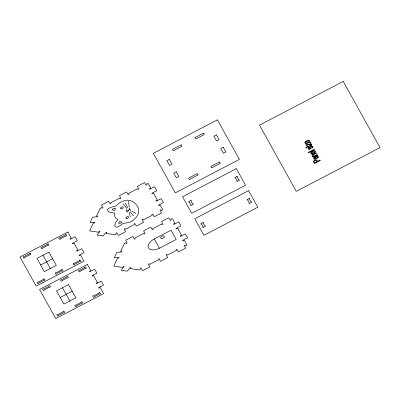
<?xml version="1.0" encoding="UTF-8"?>
<svg xmlns="http://www.w3.org/2000/svg" width="400" height="400" viewBox="0 0 400 400"><rect width="100%" height="100%" fill="white"/><g stroke="black" fill="none" stroke-linecap="round" stroke-linejoin="round"><path stroke-width="0.6" d="M119.055 221.85L118.785 223.51L119.2 223.605A4.92 2.76 -26.9 0 0 121.79 222.4L121.03 221.775L119.24 221.615M128.485 210.265L127.295 212.09L126.505 210.755A3.8 2.13 -26.9 0 1 126.405 210.49L126.38 210.385A3.475 1.95 -26.9 0 0 126.285 210.155A6.415 3.595 -26.9 0 1 128.42 210.1M132.73 220.675L134.49 219.15A15.5 8.69 -26.9 0 0 138.285 213.66C140.6 207.055 134.065 200.505 127.67 200.18A7.93 4.445 -26.9 0 0 125.85 200.33L122.755 201.255A10.445 5.855 -26.9 0 0 120.47 202.385L117.835 204.295L116.405 205.91C115.01 206.255 103.39 208.49 108.735 211.785A24.125 13.525 -26.9 0 0 114.45 213.015L114.36 214.07A17.665 9.905 -26.9 0 0 116.93 219.08L117.84 219.625C116.42 221.535 113.735 224.19 115.28 226.69A4.315 2.42 -26.9 0 0 115.545 226.92L116.795 227.18A1.95 1.095 -26.9 0 0 117.105 227.12L117.94 226.805A7.28 4.08 -26.9 0 0 118.45 226.55A13.835 7.755 -26.9 0 0 122.675 223.72L130.81 221.9M306.655 140.82L305.745 141.395A2.17 1.215 -26.9 0 0 305.155 141.995M128.525 210.16L129.765 209.515A1.205 0.675 -26.9 0 1 130.33 209.745A1.575 0.885 -26.9 0 1 130.32 210.62M40.645 264.99L52.61 258.745M154.275 238.955L171.025 230.21L176.17 239.48L159.42 248.225A9.45 5.295 -26.9 0 1 148.475 247.965A9.45 5.295 -26.9 0 1 154.275 238.955L159.42 248.225M315.655 157.03L315.925 156.89A2.125 1.195 -26.9 0 1 316.695 156.56C318.925 156.31 316.905 158.81 316.325 157.575A6.745 3.78 -26.9 0 0 315.67 157.02M60.22 297.465L72.18 291.215M306.665 140.82L307.845 142.51L308.975 141.215L308.56 140.76L307.675 140.85L307.535 140.38M312.755 153.965L313.505 153.67A4.465 2.505 -26.9 0 0 313.9 153.465L314.57 153.04A2.145 1.205 -26.9 0 0 315.485 151.49M313.03 156.45L313.335 156.43L312.72 156.755L312.92 157.12L317.25 154.855L317.025 154.45C312.865 158.135 310.89 154.465 316.395 153.315L316.17 152.91L313.27 154.425A3.69 2.07 -26.9 0 0 312.765 154.715M131.795 211.185L136.09 213.405M115.09 208.28L114.885 208.175A0.76 0.425 -26.9 0 0 114.66 208.16M309.255 147.695L308.935 147.35L308.395 147.78A1.05 0.59 -26.9 0 0 308.255 147.96L308.13 148.29A2.205 1.235 -26.9 0 0 308.12 148.505L308.25 148.935A2.545 1.425 -26.9 0 0 308.62 149.29L308.89 149.385A1.29 0.725 -26.9 0 0 310.58 148.715A1.155 0.645 -26.9 0 0 310.72 148.48L311.08 146.655A0.645 0.36 -26.9 0 1 311.415 146.52L312 146.64L312.195 147.23A0.98 0.55 -26.9 0 1 311.99 147.57L311.575 147.905L311.91 148.245A1.825 1.025 -26.9 0 0 312.945 146.99M312.275 156.155L312.37 156.255A1.695 0.95 -26.9 0 0 313.03 156.455M315.76 157.95L315.865 158.07A3.98 2.23 -26.9 0 0 316.065 158.245C317.635 159.245 319.77 156.215 317.275 156.145A1.785 1 -26.9 0 0 317.77 155.785L317.53 155.36A1.81 1.015 -26.9 0 1 316.99 155.78L316.945 155.81A8.325 4.67 -26.9 0 1 316.535 156.035L314.58 157.065A3.59 2.015 -26.9 0 0 314.105 157.34C312.205 158.285 315.425 160.475 315.5 158.665M130.28 211.875L133.46 215.805M123.01 203.69L126.655 208.37M306.485 141.465L307.23 142.8A1.42 0.795 -26.9 0 1 305.78 142.98A1.42 0.795 -26.9 0 1 305.67 142.04M62.525 287.72L69.875 300.96M42.955 255.25L50.305 268.49M125.275 202.87L127.715 207.93M313.38 150.905C313.3 151.715 315.12 150.8 314.78 152.005C313.385 154.76 313.31 149.6 311.59 151.925A2.17 1.215 -26.9 0 0 311 152.52A2.13 1.195 -26.9 0 0 310.82 153.555A2.845 1.595 -26.9 0 0 310.925 153.735A2.2 1.23 -26.9 0 0 312.755 153.98M315.465 151.5L315.425 151.365A2.295 1.285 -26.9 0 0 313.385 150.825M309.62 140.97L309.58 140.835A2.295 1.285 -26.9 0 0 307.54 140.3M129.28 212.5L130.35 217.095M128.51 201.48L129.305 207.295M312.875 147.01L312.835 146.725A3.86 2.165 -26.9 0 0 312.715 146.46L311.345 146.05L310.02 147.11A6.205 3.48 -26.9 0 0 310 147.5L310.025 148.295A2.255 1.265 -26.9 0 1 310.02 148.39A0.765 0.43 -26.9 0 1 309.92 148.63A0.535 0.3 -26.9 0 1 309.225 148.9M305.73 142.04A1.78 1 -26.9 0 1 306.49 141.475M305.15 141.995A2.13 1.195 -26.9 0 0 304.975 143.03A2.845 1.595 -26.9 0 0 305.08 143.205A2.2 1.23 -26.9 0 0 306.91 143.455L307.66 143.14A4.465 2.505 -26.9 0 0 308.055 142.94L308.725 142.515A2.145 1.205 -26.9 0 0 309.64 140.965M309.2 148.925A1.56 0.875 -26.9 0 1 308.86 148.545M308.82 148.56A1.07 0.6 -26.9 0 1 309.2 147.66M311.515 152.565A1.42 0.795 -26.9 0 0 311.625 153.505A1.42 0.795 -26.9 0 0 313.065 153.315L312.33 151.99A1.78 1 -26.9 0 0 311.575 152.565M312.29 156.145A1.69 0.95 -26.9 0 1 312.7 154.685M315.49 158.735A1.505 0.845 -26.9 0 1 314.305 157.875A1.025 0.575 -26.9 0 1 314.89 157.45M315.095 157.32A8.585 4.815 -26.9 0 1 315.715 157.935M313.39 161.83A2 1.12 -26.9 0 1 314.215 160.435A2 1.12 -26.9 0 1 316.135 159.77L316.945 160.07L317.685 161.29L320.115 160.02L320.36 160.455L314.38 163.58L313.645 162.25A5.965 3.345 -26.9 0 1 313.46 161.8M132.71 220.665A6.675 3.74 -26.9 0 1 130.83 221.93M114.35 210.325A5.26 2.95 -26.9 0 1 112.195 209.575A4.675 2.62 -26.9 0 1 114.01 208.38A1.455 0.815 -26.9 0 1 114.665 208.145M115.095 208.28A1.68 0.94 -26.9 0 1 115.245 208.53A2.83 1.585 -26.9 0 1 114.53 210.29M129.045 208.56A1.42 0.795 -26.9 0 1 129.765 209.515M100.205 208.275L96.52 216.145L97.43 216.065A0.54 0.305 -26.9 0 1 97.765 216.38A0.54 0.305 -26.9 0 1 97.1 216.79L92.645 217.175L90.105 222.6L94.545 222.215A0.54 0.305 -26.9 0 1 94.88 222.53A0.54 0.305 -26.9 0 1 94.22 222.94L93.295 223.02L89.61 230.885L98.41 232.23L99 231.515A0.54 0.305 -26.9 0 1 99.7 231.22A0.54 0.305 -26.9 0 1 99.81 231.64L97.01 235.045L103.085 235.975L105.87 232.58A0.54 0.305 -26.9 0 1 106.585 232.27A0.54 0.305 -26.9 0 1 106.67 232.715L106.105 233.405L114.905 234.755L116.34 234.005L116.045 233.475A0.54 0.305 -26.9 0 1 116.38 232.96A0.54 0.305 -26.9 0 1 117.005 232.975L118.4 235.49L125.58 231.74L124.18 229.225A0.54 0.305 -26.9 0 1 124.515 228.71A0.54 0.305 -26.9 0 1 125.14 228.725L125.43 229.255L134.285 224.635L134 224.115A0.54 0.305 -26.9 0 1 134.325 223.59A0.54 0.305 -26.9 0 1 134.955 223.615L136.345 226.12L143.52 222.37L142.135 219.87A0.54 0.305 -26.9 0 1 142.455 219.34A0.54 0.305 -26.9 0 1 143.09 219.37L143.375 219.885L152.23 215.265L151.935 214.735A0.54 0.305 -26.9 0 1 152.265 214.22A0.54 0.305 -26.9 0 1 152.895 214.235L154.29 216.75L161.465 213L160.07 210.485A0.54 0.305 -26.9 0 1 160.4 209.97A0.54 0.305 -26.9 0 1 161.03 209.985L161.32 210.515L162.755 209.765L160.11 205L159.175 205.49A0.54 0.305 -26.9 0 1 158.53 205.49A0.54 0.305 -26.9 0 1 158.86 204.97L163.405 202.595L161.2 198.625L156.655 201A0.54 0.305 -26.9 0 1 156.03 200.985A0.54 0.305 -26.9 0 1 156.36 200.47L157.32 199.97L153.495 193.085L152.54 193.585A0.54 0.305 -26.9 0 1 151.915 193.57A0.54 0.305 -26.9 0 1 152.245 193.055L156.79 190.68L154.585 186.71L150.06 189.075A0.54 0.305 -26.9 0 1 149.42 189.075A0.54 0.305 -26.9 0 1 149.745 188.555L150.705 188.055L148.055 183.29L146.62 184.04L146.915 184.57A0.54 0.305 -26.9 0 1 146.585 185.085A0.54 0.305 -26.9 0 1 145.96 185.07L144.56 182.555L137.385 186.3L138.78 188.815A0.54 0.305 -26.9 0 1 138.45 189.33A0.54 0.305 -26.9 0 1 137.825 189.315L137.53 188.785L128.675 193.41L128.965 193.925A0.54 0.305 -26.9 0 1 128.64 194.455A0.54 0.305 -26.9 0 1 128.005 194.425L126.615 191.925L119.44 195.67L120.83 198.175A0.54 0.305 -26.9 0 1 120.505 198.7A0.54 0.305 -26.9 0 1 119.87 198.675L119.585 198.155L110.73 202.78L111.025 203.31A0.54 0.305 -26.9 0 1 110.695 203.825A0.54 0.305 -26.9 0 1 110.07 203.81L108.67 201.295L101.495 205.04L102.89 207.555A0.54 0.305 -26.9 0 1 102.56 208.07A0.54 0.305 -26.9 0 1 101.935 208.055L101.64 207.525L100.205 208.275M124.375 243.47L120.69 251.34L121.6 251.26A0.54 0.305 -26.9 0 1 121.935 251.575A0.54 0.305 -26.9 0 1 121.27 251.985L116.815 252.37L114.275 257.795L118.715 257.41A0.54 0.305 -26.9 0 1 119.05 257.725A0.54 0.305 -26.9 0 1 118.39 258.135L117.465 258.21L113.78 266.08L122.58 267.425L123.17 266.71A0.54 0.305 -26.9 0 1 123.87 266.41A0.54 0.305 -26.9 0 1 123.98 266.83L121.18 270.24L127.255 271.17L130.04 267.775A0.54 0.305 -26.9 0 1 130.755 267.465A0.54 0.305 -26.9 0 1 130.84 267.905L130.275 268.6L139.075 269.95L140.51 269.2L140.215 268.67A0.54 0.305 -26.9 0 1 140.55 268.155A0.54 0.305 -26.9 0 1 141.175 268.17L142.57 270.685L149.75 266.935L148.35 264.42A0.54 0.305 -26.9 0 1 148.68 263.905A0.54 0.305 -26.9 0 1 149.31 263.92L149.6 264.45L158.455 259.83L158.17 259.31A0.54 0.305 -26.9 0 1 158.49 258.785A0.54 0.305 -26.9 0 1 159.125 258.81L160.515 261.315L167.69 257.565L166.305 255.06A0.54 0.305 -26.9 0 1 166.625 254.535A0.54 0.305 -26.9 0 1 167.26 254.565L167.545 255.08L176.4 250.46L176.105 249.93A0.54 0.305 -26.9 0 1 176.435 249.415A0.54 0.305 -26.9 0 1 177.065 249.43L178.46 251.945L185.635 248.195L184.24 245.68A0.54 0.305 -26.9 0 1 184.57 245.165A0.54 0.305 -26.9 0 1 185.2 245.18L185.49 245.71L186.925 244.96L184.28 240.195L183.345 240.685A0.54 0.305 -26.9 0 1 182.7 240.685A0.54 0.305 -26.9 0 1 183.03 240.165L187.575 237.79L185.37 233.82L180.825 236.195A0.54 0.305 -26.9 0 1 180.2 236.18A0.54 0.305 -26.9 0 1 180.53 235.665L181.49 235.165L177.665 228.28L176.71 228.78A0.54 0.305 -26.9 0 1 176.085 228.765A0.54 0.305 -26.9 0 1 176.415 228.25L180.96 225.875L178.755 221.905L174.23 224.265A0.54 0.305 -26.9 0 1 173.585 224.27A0.54 0.305 -26.9 0 1 173.915 223.75L174.875 223.25L172.225 218.485L170.79 219.235L171.085 219.76A0.54 0.305 -26.9 0 1 170.755 220.275A0.54 0.305 -26.9 0 1 170.13 220.26L168.73 217.745L161.555 221.495L162.95 224.01A0.54 0.305 -26.9 0 1 162.62 224.525A0.54 0.305 -26.9 0 1 161.995 224.51L161.7 223.98L152.845 228.605L153.135 229.12A0.54 0.305 -26.9 0 1 152.81 229.645A0.54 0.305 -26.9 0 1 152.175 229.62L150.785 227.115L143.61 230.865L145 233.37A0.54 0.305 -26.9 0 1 144.675 233.895A0.54 0.305 -26.9 0 1 144.04 233.87L143.755 233.35L134.9 237.975L135.195 238.505A0.54 0.305 -26.9 0 1 134.865 239.02A0.54 0.305 -26.9 0 1 134.24 239.005L132.84 236.49L125.665 240.235L127.06 242.75A0.54 0.305 -26.9 0 1 126.73 243.265A0.54 0.305 -26.9 0 1 126.105 243.25L125.81 242.72L124.375 243.47M217.43 119.84L153.345 153.305L175.31 192.865L239.395 159.4L217.43 119.84M181.115 144.85L172.5 149.35L173.27 150.74L181.885 146.24L181.115 144.85M203.485 133.17L194.87 137.67L195.64 139.06L204.255 134.56L203.485 133.17M169.36 159.4L166.85 160.71L169.495 165.48L172.005 164.165L169.36 159.4M216.375 134.85L213.865 136.16L216.51 140.925L219.02 139.615L216.375 134.85M343.25 81.415L259.505 125.145L296.26 191.335L380 147.605L343.25 81.415M176.23 171.78L173.72 173.09L176.365 177.855L178.88 176.545L176.23 171.78M223.25 147.225L220.735 148.54L223.38 153.305L225.895 151.995L223.25 147.225M67.855 232L20 256.99L36.17 286.115L84.025 261.125L80.64 255.035L79.705 255.525A0.54 0.305 -26.9 0 1 79.065 255.525A0.54 0.305 -26.9 0 1 79.39 255.005L83.935 252.635L81.73 248.66L77.205 251.025A0.54 0.305 -26.9 0 1 76.565 251.025A0.54 0.305 -26.9 0 1 76.89 250.505L77.85 250.005L74.025 243.12L73.07 243.62A0.54 0.305 -26.9 0 1 72.445 243.605A0.54 0.305 -26.9 0 1 72.775 243.09L77.32 240.72L75.115 236.745L70.57 239.12A0.54 0.305 -26.9 0 1 69.945 239.105A0.54 0.305 -26.9 0 1 70.275 238.59L71.235 238.09L67.855 232M29.35 253.815L24.085 256.565A0.54 0.305 -26.9 0 0 23.46 256.55A0.54 0.305 -26.9 0 0 23.13 257.065L23.64 257.99A0.54 0.305 -26.9 0 0 24.27 258.005A0.54 0.305 -26.9 0 0 24.6 257.49L29.865 254.74A0.54 0.305 -26.9 0 0 30.5 254.75A0.54 0.305 -26.9 0 0 30.815 254.23L30.305 253.315A0.54 0.305 -26.9 0 0 29.68 253.3A0.54 0.305 -26.9 0 0 29.35 253.815M47.295 244.445L42.03 247.195A0.54 0.305 -26.9 0 0 41.405 247.18A0.54 0.305 -26.9 0 0 41.07 247.695L41.585 248.62A0.54 0.305 -26.9 0 0 42.215 248.635A0.54 0.305 -26.9 0 0 42.545 248.12L47.81 245.37A0.54 0.305 -26.9 0 0 48.445 245.38A0.54 0.305 -26.9 0 0 48.76 244.86L48.25 243.945A0.54 0.305 -26.9 0 0 47.625 243.93A0.54 0.305 -26.9 0 0 47.295 244.445M65.24 235.075L59.975 237.825A0.54 0.305 -26.9 0 0 59.35 237.81A0.54 0.305 -26.9 0 0 59.015 238.32L59.53 239.25A0.54 0.305 -26.9 0 0 60.155 239.265A0.54 0.305 -26.9 0 0 60.49 238.75L65.755 236A0.54 0.305 -26.9 0 0 66.39 236.01A0.54 0.305 -26.9 0 0 66.705 235.49L66.195 234.575A0.54 0.305 -26.9 0 0 65.57 234.56A0.54 0.305 -26.9 0 0 65.24 235.075M197.12 173.68L188.505 178.175L189.275 179.565L197.89 175.07L197.12 173.68M219.49 162L210.875 166.495L211.645 167.885L220.26 163.39L219.49 162M48.935 252.125L36.97 258.375L44.32 271.61L56.285 265.365L48.935 252.125M236.38 168.655L182.545 196.765L191.73 213.315L245.565 185.2L236.38 168.655M190.68 200.63L189.025 201.49A0.54 0.305 -26.9 0 0 188.695 202.005A0.54 0.305 -26.9 0 0 189.32 202.02L190.935 204.935A0.54 0.305 -26.9 0 0 190.605 205.45A0.54 0.305 -26.9 0 0 191.23 205.465L192.905 204.59A0.54 0.305 -26.9 0 0 193.24 204.075A0.54 0.305 -26.9 0 0 192.61 204.06L190.995 201.145A0.54 0.305 -26.9 0 0 191.325 200.625A0.54 0.305 -26.9 0 0 190.68 200.63M236.88 176.505L235.205 177.38A0.54 0.305 -26.9 0 0 234.875 177.895A0.54 0.305 -26.9 0 0 235.5 177.91L237.115 180.82A0.54 0.305 -26.9 0 0 236.785 181.335A0.54 0.305 -26.9 0 0 237.41 181.35L239.085 180.475A0.54 0.305 -26.9 0 0 239.415 179.96A0.54 0.305 -26.9 0 0 238.79 179.945L237.175 177.035A0.54 0.305 -26.9 0 0 237.505 176.52A0.54 0.305 -26.9 0 0 236.88 176.505M43.535 279.365L38.27 282.115A0.54 0.305 -26.9 0 0 37.645 282.1A0.54 0.305 -26.9 0 0 37.315 282.615L37.83 283.54A0.54 0.305 -26.9 0 0 38.455 283.555A0.54 0.305 -26.9 0 0 38.785 283.04L44.05 280.29A0.54 0.305 -26.9 0 0 44.675 280.305A0.54 0.305 -26.9 0 0 45.005 279.79L44.49 278.865A0.54 0.305 -26.9 0 0 43.865 278.85A0.54 0.305 -26.9 0 0 43.535 279.365M61.48 269.995L56.215 272.745A0.54 0.305 -26.9 0 0 55.59 272.73A0.54 0.305 -26.9 0 0 55.26 273.245L55.775 274.17A0.54 0.305 -26.9 0 0 56.4 274.185A0.54 0.305 -26.9 0 0 56.73 273.67L61.995 270.92A0.54 0.305 -26.9 0 0 62.62 270.935A0.54 0.305 -26.9 0 0 62.95 270.42L62.435 269.495A0.54 0.305 -26.9 0 0 61.81 269.48A0.54 0.305 -26.9 0 0 61.48 269.995M79.425 260.625L74.16 263.375A0.54 0.305 -26.9 0 0 73.535 263.36A0.54 0.305 -26.9 0 0 73.205 263.875L73.72 264.8A0.54 0.305 -26.9 0 0 74.345 264.815A0.54 0.305 -26.9 0 0 74.675 264.3L79.94 261.55A0.54 0.305 -26.9 0 0 80.565 261.565A0.54 0.305 -26.9 0 0 80.895 261.05L80.38 260.125A0.54 0.305 -26.9 0 0 79.755 260.11A0.54 0.305 -26.9 0 0 79.425 260.625M310.205 142.165L309.57 142.495L310.51 144.095L305.915 144.5L307 146.455L307.595 146.145C305.215 143.455 309.77 145.37 311.38 144.285L310.205 142.165M306.47 147.37L305.63 147.81L305.855 148.215L306.695 147.775L306.47 147.37M311.605 144.69L307.275 146.95L307.5 147.355L311.83 145.095L311.605 144.69M87.425 264.475L39.57 289.46L55.745 318.585L103.595 293.6L100.215 287.51L99.28 287.995A0.54 0.305 -26.9 0 1 98.635 288A0.54 0.305 -26.9 0 1 98.965 287.48L103.51 285.105L101.305 281.135L96.78 283.495A0.54 0.305 -26.9 0 1 96.135 283.5A0.54 0.305 -26.9 0 1 96.465 282.975L97.42 282.475L93.6 275.595L92.64 276.095A0.54 0.305 -26.9 0 1 92.015 276.08A0.54 0.305 -26.9 0 1 92.35 275.565L96.895 273.19L94.69 269.22L90.145 271.59A0.54 0.305 -26.9 0 1 89.515 271.575A0.54 0.305 -26.9 0 1 89.85 271.06L90.805 270.565L87.425 264.475M48.92 286.285L43.655 289.035A0.54 0.305 -26.9 0 0 43.03 289.02A0.54 0.305 -26.9 0 0 42.7 289.535L43.215 290.46A0.54 0.305 -26.9 0 0 43.84 290.475A0.54 0.305 -26.9 0 0 44.17 289.96L49.435 287.215A0.54 0.305 -26.9 0 0 50.07 287.225A0.54 0.305 -26.9 0 0 50.385 286.7L49.88 285.785A0.54 0.305 -26.9 0 0 49.25 285.77A0.54 0.305 -26.9 0 0 48.92 286.285M66.865 276.915L61.6 279.665A0.54 0.305 -26.9 0 0 60.975 279.65A0.54 0.305 -26.9 0 0 60.645 280.165L61.16 281.09A0.54 0.305 -26.9 0 0 61.785 281.105A0.54 0.305 -26.9 0 0 62.115 280.59L67.38 277.845A0.54 0.305 -26.9 0 0 68.015 277.85A0.54 0.305 -26.9 0 0 68.33 277.33L67.82 276.415A0.54 0.305 -26.9 0 0 67.195 276.4A0.54 0.305 -26.9 0 0 66.865 276.915M84.81 267.545L79.545 270.295A0.54 0.305 -26.9 0 0 78.92 270.28A0.54 0.305 -26.9 0 0 78.59 270.795L79.105 271.72A0.54 0.305 -26.9 0 0 79.73 271.735A0.54 0.305 -26.9 0 0 80.06 271.22L85.325 268.475A0.54 0.305 -26.9 0 0 85.96 268.48A0.54 0.305 -26.9 0 0 86.275 267.96L85.765 267.045A0.54 0.305 -26.9 0 0 85.14 267.03A0.54 0.305 -26.9 0 0 84.81 267.545M314.175 149.32L308.2 152.44L308.425 152.85L314.4 149.725L314.175 149.32M68.505 284.6L56.545 290.845L63.895 304.085L75.855 297.835L68.505 284.6M248.6 190.665L194.765 218.775L203.95 235.325L257.785 207.21L248.6 190.665M316.98 161.655L314.845 162.77L314.355 161.89A4.55 2.55 -26.9 0 1 314.195 161.515A1.17 0.655 -26.9 0 1 315.805 160.395A0.91 0.51 -26.9 0 1 315.98 160.36L316.345 160.575A3.54 1.985 -26.9 0 1 316.505 160.8L316.98 161.655M202.9 222.64L201.245 223.5A0.54 0.305 -26.9 0 0 200.915 224.015A0.54 0.305 -26.9 0 0 201.54 224.03L203.16 226.945A0.54 0.305 -26.9 0 0 202.825 227.46A0.54 0.305 -26.9 0 0 203.45 227.475L205.125 226.6A0.54 0.305 -26.9 0 0 205.46 226.085A0.54 0.305 -26.9 0 0 204.835 226.07L203.215 223.155A0.54 0.305 -26.9 0 0 203.545 222.635A0.54 0.305 -26.9 0 0 202.9 222.64M249.1 198.515L247.425 199.39A0.54 0.305 -26.9 0 0 247.095 199.905A0.54 0.305 -26.9 0 0 247.72 199.92L249.335 202.83A0.54 0.305 -26.9 0 0 249.005 203.345A0.54 0.305 -26.9 0 0 249.63 203.36L251.305 202.485A0.54 0.305 -26.9 0 0 251.635 201.97A0.54 0.305 -26.9 0 0 251.01 201.955L249.395 199.045A0.54 0.305 -26.9 0 0 249.725 198.53A0.54 0.305 -26.9 0 0 249.1 198.515M63.105 311.835L57.845 314.585A0.54 0.305 -26.9 0 0 57.215 314.57A0.54 0.305 -26.9 0 0 56.885 315.085L57.4 316.015A0.54 0.305 -26.9 0 0 58.025 316.025A0.54 0.305 -26.9 0 0 58.355 315.515L63.62 312.765A0.54 0.305 -26.9 0 0 64.245 312.78A0.54 0.305 -26.9 0 0 64.58 312.265L64.065 311.34A0.54 0.305 -26.9 0 0 63.44 311.325A0.54 0.305 -26.9 0 0 63.105 311.835M81.05 302.465L75.79 305.215A0.54 0.305 -26.9 0 0 75.16 305.2A0.54 0.305 -26.9 0 0 74.83 305.715L75.345 306.64A0.54 0.305 -26.9 0 0 75.97 306.655A0.54 0.305 -26.9 0 0 76.3 306.14L81.565 303.395A0.54 0.305 -26.9 0 0 82.19 303.41A0.54 0.305 -26.9 0 0 82.525 302.895L82.01 301.965A0.54 0.305 -26.9 0 0 81.385 301.955A0.54 0.305 -26.9 0 0 81.05 302.465M98.995 293.095L93.73 295.845A0.54 0.305 -26.9 0 0 93.105 295.83A0.54 0.305 -26.9 0 0 92.775 296.345L93.29 297.27A0.54 0.305 -26.9 0 0 93.915 297.285A0.54 0.305 -26.9 0 0 94.245 296.77L99.51 294.025A0.54 0.305 -26.9 0 0 100.135 294.04A0.54 0.305 -26.9 0 0 100.47 293.525L99.955 292.595A0.54 0.305 -26.9 0 0 99.33 292.58A0.54 0.305 -26.9 0 0 98.995 293.095M162.005 238.545A2.025 1.135 -26.9 0 0 164.385 236.33A2.025 1.135 -26.9 0 0 161.275 236.71A2.025 1.135 -26.9 0 0 162.005 238.545M126.81 218.585A1.505 0.845 -26.9 0 0 128.615 216.95A1.505 0.845 -26.9 0 0 126.31 217.2A1.505 0.845 -26.9 0 0 126.81 218.585M121.42 208.865A1.505 0.845 -26.9 0 0 123.22 207.23A1.505 0.845 -26.9 0 0 120.92 207.485A1.505 0.845 -26.9 0 0 121.42 208.865"/></g></svg>
